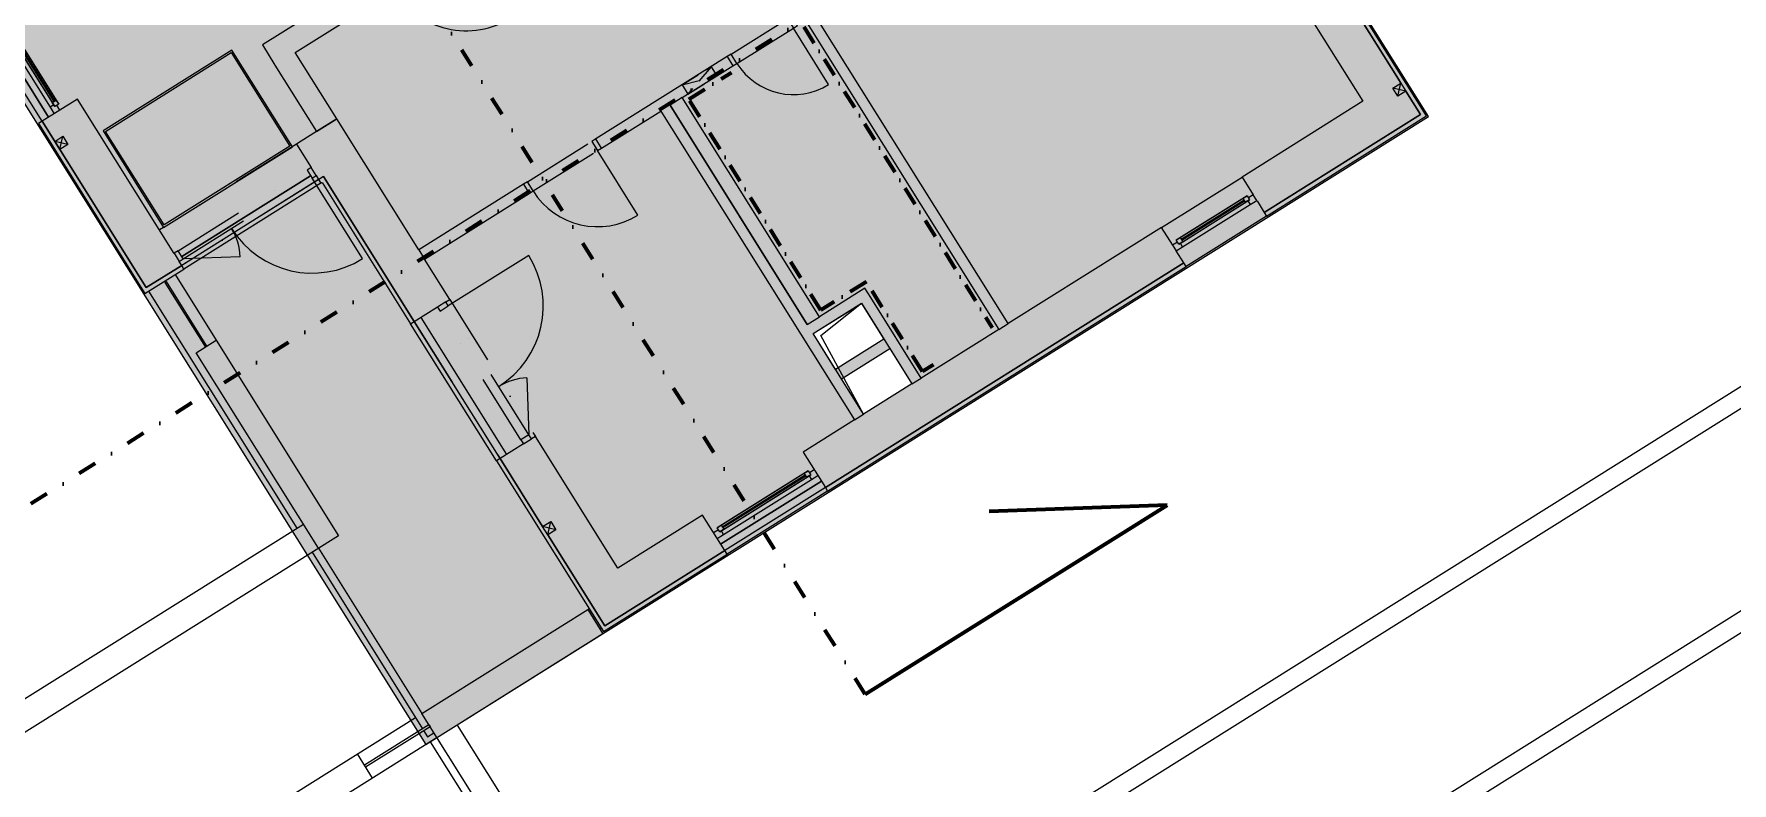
# Model space of a CAD drawing. Header units: millimetres. Extents: x -9657 to 178820, y -8645 to 72638.
# Drawn here: x 95927 to 113796, y 15953 to 23833 of the extents above; entities that cross this region are included whole.
import ezdxf

# ---------------------------------------------------------------- set-up
doc = ezdxf.new("R2010")
doc.units = ezdxf.units.MM
for name, pattern in [('HA_Dash_3mm-S1mm', [300, 200, -100]), ('HA_DashDot_2_2mm-S0_6mm', [1650, 750, -450, 0, -450]), ('HA_DashDot_4mm-S1mm', [400, 200, -100, 0, -100]), ('HA_DashDot_6mm-S2mm', [600, 200, -200, 0, -200])]:
    doc.linetypes.add(name, pattern=pattern)
for name, color, linetype, lineweight in [('A-DETL-____-THIN', 9, 'Continuous', 9), ('A-DETL-GENF-OTLN', 9, 'Continuous', 9), ('A-DOOR-____-MCUT', 9, 'Continuous', 9), ('A-DOOR-____-OTLN', 9, 'Continuous', 9), ('A-DOOR-FRAM-MCUT', 9, 'Continuous', 9), ('A-FLOR-____-OTLN', 9, 'Continuous', 9), ('A-FLOR-HRAL-OTLN', 9, 'Continuous', 9), ('A-GENM-____-MCUT', 9, 'Continuous', 25), ('A-GENM-____-OTLN', 9, 'Continuous', 9), ('A-GLAZ-____-MCUT', 9, 'Continuous', 5), ('A-GLAZ-____-OTLN', 9, 'Continuous', 5), ('A-WALL-____-MCUT', 9, 'Continuous', 25), ('A-WALL-____-OTLN', 9, 'Continuous', 9), ('G-____-____-SYMB', 9, 'Continuous', 5), ('I-WALL-____-MCUT', 9, 'Continuous', 25), ('M-HVAC-DUCT-OTLN', 9, 'Continuous', 9)]:
    doc.layers.add(name, color=color, linetype=linetype, lineweight=lineweight)

# ---------------------------------------------------------------- blocks, each defined once
blk = doc.blocks.new('HA_DR_Single_Swing_Solid - In_BJ_900x2100_Vstup-2040226-schema rezu D_130_5300')
at = {"layer": 'A-DOOR-____-MCUT', "linetype": 'HA_DashDot_2_2mm-S0_6mm'}
for p, q in [((-450, 125), (450, 125)), ((-450, -125), (450, -125))]:
    blk.add_line(p, q, dxfattribs=at)
at = {"layer": 'A-DOOR-____-OTLN'}
for p, q in [((-500, 125), (500, 125)), ((-500, -125), (500, -125))]:
    blk.add_line(p, q, dxfattribs=at)
at = {"layer": 'A-DOOR-____-OTLN', "lineweight": 5}
blk.add_line((450, -1025), (450, -125), dxfattribs=at)
blk.add_arc((450, -125), 900, 180, 270, dxfattribs=at)
at = {"layer": 'A-DOOR-FRAM-MCUT'}
for p, q in [((-450, 125), (-500, 125)), ((-500, 125), (-500, -125)), ((-450, -125), (-450, 125)), ((500, 125), (450, 125)), ((450, 125), (450, -125)), ((500, -125), (500, 125)), ((-500, -125), (-450, -125)), ((450, -125), (500, -125))]:
    blk.add_line(p, q, dxfattribs=at)
blk = doc.blocks.new('HA_WD_SinglePanel - 1250x2400-1662821-schema rezu D_130_5300')
at = {"layer": 'A-GLAZ-____-MCUT'}
for p, q in [((-545, 70), (-625, 70)), ((-625, 0), (-565, 0)), ((-565, -25), (-565, 25)), ((-565, 25), (-515, 25)), ((-545, 25), (-545, 70)), ((-515, 25), (-515, -25)), ((515, 5), (-515, 5)), ((515, -25), (515, 25)), ((515, 25), (565, 25)), ((625, 70), (545, 70)), ((545, 70), (545, 25)), ((565, 25), (565, -25)), ((565, 0), (625, 0)), ((-515, -25), (-565, -25)), ((515, -5), (-515, -5)), ((565, -25), (515, -25))]:
    blk.add_line(p, q, dxfattribs=at)
at = {"layer": 'A-GLAZ-____-OTLN'}
for p, q in [((565, 25), (-565, 25)), ((-565, -25), (-565, 25)), ((545, 70), (-545, 70)), ((515, 25), (-515, 25)), ((565, 25), (565, -25)), ((-565, -25), (565, -25)), ((515, -25), (-515, -25))]:
    blk.add_line(p, q, dxfattribs=at)
blk = doc.blocks.new('HA_WD_SinglePanel - 1000x1500-1662820-schema rezu D_130_5300')
at = {"layer": 'A-GLAZ-____-MCUT'}
for p, q in [((-500, 70), (-500, 0)), ((-420, 70), (-500, 70)), ((-500, 0), (-440, 0)), ((-440, -25), (-440, 25)), ((-440, 25), (-390, 25)), ((-420, 25), (-420, 70)), ((-390, 25), (-390, -25)), ((390, 5), (-390, 5)), ((390, -25), (390, 25)), ((390, 25), (440, 25)), ((500, 70), (420, 70)), ((420, 70), (420, 25)), ((440, 25), (440, -25)), ((440, 0), (500, 0)), ((500, 0), (500, 70)), ((-390, -25), (-440, -25)), ((390, -5), (-390, -5)), ((440, -25), (390, -25))]:
    blk.add_line(p, q, dxfattribs=at)
at = {"layer": 'A-GLAZ-____-OTLN'}
for p, q in [((440, 25), (-440, 25)), ((-440, -25), (-440, 25)), ((420, 70), (-420, 70)), ((390, 25), (-390, 25)), ((440, 25), (440, -25)), ((-440, -25), (440, -25)), ((390, -25), (-390, -25))]:
    blk.add_line(p, q, dxfattribs=at)
blk = doc.blocks.new('HA_WD_SinglePanel - 1000x2400-1662822-schema rezu D_130_5300')
at = {"layer": 'A-GLAZ-____-MCUT'}
for p, q in [((-420, 70), (-500, 70)), ((-500, 0), (-440, 0)), ((-440, -25), (-440, 25)), ((-440, 25), (-390, 25)), ((-420, 25), (-420, 70)), ((-390, 25), (-390, -25)), ((390, 5), (-390, 5)), ((390, -25), (390, 25)), ((390, 25), (440, 25)), ((500, 70), (420, 70)), ((420, 70), (420, 25)), ((440, 25), (440, -25)), ((440, 0), (500, 0)), ((-390, -25), (-440, -25)), ((390, -5), (-390, -5)), ((440, -25), (390, -25))]:
    blk.add_line(p, q, dxfattribs=at)
at = {"layer": 'A-GLAZ-____-OTLN'}
for p, q in [((440, 25), (-440, 25)), ((-440, -25), (-440, 25)), ((420, 70), (-420, 70)), ((390, 25), (-390, 25)), ((440, 25), (440, -25)), ((-440, -25), (440, -25)), ((390, -25), (-390, -25))]:
    blk.add_line(p, q, dxfattribs=at)
blk = doc.blocks.new('HA_GM_Shaft_Rectangle - Default-2056015-schema rezu D_130_5300')
at = {"layer": 'A-DETL-GENF-OTLN'}
for p, q in [((60, -60), (600, 0)), ((0, -1000), (60, -60))]:
    blk.add_line(p, q, dxfattribs=at)
at = {"layer": 'A-GENM-____-OTLN'}
for p, q in [((0, -1000), (0, 0)), ((0, 0), (600, 0)), ((600, 0), (600, -1000)), ((600, -1000), (0, -1000))]:
    blk.add_line(p, q, dxfattribs=at)
blk = doc.blocks.new('HA_DR_Double_Swing_Solid_FrameButt - In_FAS_1600x2350_1000-1958729-schema rezu D_130_5300')
at = {"layer": 'A-DOOR-____-MCUT', "linetype": 'HA_DashDot_2_2mm-S0_6mm'}
for p, q in [((-800, -70), (800, -70)), ((-800, -170), (800, -170))]:
    blk.add_line(p, q, dxfattribs=at)
at = {"layer": 'A-DOOR-____-OTLN', "linetype": 'HA_DashDot_2_2mm-S0_6mm'}
for p, q in [((850, 220), (-850, 220)), ((850, -220), (-850, -220))]:
    blk.add_line(p, q, dxfattribs=at)
at = {"layer": 'A-DOOR-____-OTLN', "lineweight": 5}
for p, q in [((-280, -470), (-800, -170)), ((800, -1170), (800, -170))]:
    blk.add_line(p, q, dxfattribs=at)
for centre, radius, start, end in [((-800, -170), 600, 330, 360), ((800, -170), 1000, 180, 270)]:
    blk.add_arc(centre, radius, start, end, dxfattribs=at)
at = {"layer": 'A-DOOR-FRAM-MCUT'}
for p, q in [((-800, -70), (-850, -70)), ((-850, -70), (-850, -170)), ((-850, -170), (-800, -170)), ((-800, -170), (-800, -70)), ((850, -70), (800, -70)), ((800, -70), (800, -170)), ((800, -170), (850, -170)), ((850, -170), (850, -70))]:
    blk.add_line(p, q, dxfattribs=at)
blk = doc.blocks.new('HA_DR_Single_Swing_Solid - In_BJ_800x2100-2040331-schema rezu D_130_5300')
at = {"layer": 'A-DOOR-____-MCUT', "linetype": 'HA_DashDot_2_2mm-S0_6mm'}
for p, q in [((-400, 57.5), (400, 57.5)), ((-400, -57.5), (400, -57.5))]:
    blk.add_line(p, q, dxfattribs=at)
at = {"layer": 'A-DOOR-____-OTLN', "lineweight": 5}
blk.add_line((400, -857.5), (400, -57.5), dxfattribs=at)
blk.add_arc((400, -57.5), 800, 180, 270, dxfattribs=at)
at = {"layer": 'A-DOOR-FRAM-MCUT'}
for p, q in [((-400, 57.5), (-450, 57.5)), ((-450, 57.5), (-450, -57.5)), ((-400, -57.5), (-400, 57.5)), ((450, 57.5), (400, 57.5)), ((400, 57.5), (400, -57.5)), ((450, -57.5), (450, 57.5)), ((-450, -57.5), (-400, -57.5)), ((400, -57.5), (450, -57.5))]:
    blk.add_line(p, q, dxfattribs=at)
blk = doc.blocks.new('HA_DR_Single_Swing_Solid - In_BJ_700x2100-2040353-schema rezu D_130_5300')
at = {"layer": 'A-DOOR-____-MCUT', "linetype": 'HA_DashDot_2_2mm-S0_6mm'}
for p, q in [((-350, 57.5), (350, 57.5)), ((-350, -57.5), (350, -57.5))]:
    blk.add_line(p, q, dxfattribs=at)
at = {"layer": 'A-DOOR-____-OTLN', "lineweight": 5}
blk.add_line((350, -757.5), (350, -57.5), dxfattribs=at)
blk.add_arc((350, -57.5), 700, 180, 270, dxfattribs=at)
at = {"layer": 'A-DOOR-FRAM-MCUT'}
for p, q in [((-350, 57.5), (-400, 57.5)), ((-400, 57.5), (-400, -57.5)), ((-350, -57.5), (-350, 57.5)), ((400, 57.5), (350, 57.5)), ((350, 57.5), (350, -57.5)), ((400, -57.5), (400, 57.5)), ((-400, -57.5), (-350, -57.5)), ((350, -57.5), (400, -57.5))]:
    blk.add_line(p, q, dxfattribs=at)
blk = doc.blocks.new('HA_GM_Tiling_LineBased - Generic Tiles-1684292-schema rezu D_130_5300')
at = {"layer": 'A-GENM-____-OTLN', "linetype": 'HA_DashDot_4mm-S1mm', "lineweight": 80}
blk.add_line((50, -50), (3785, -50), dxfattribs=at)
blk = doc.blocks.new('HA_GM_Tiling_LineBased - Generic Tiles-1684455-schema rezu D_130_5300')
at = {"layer": 'A-GENM-____-OTLN', "linetype": 'HA_DashDot_4mm-S1mm', "lineweight": 80}
blk.add_line((50, -50), (185, -50), dxfattribs=at)
blk = doc.blocks.new('HA_GM_Tiling_LineBased - Generic Tiles-1684803-schema rezu D_130_5300')
at = {"layer": 'A-GENM-____-OTLN', "linetype": 'HA_DashDot_4mm-S1mm', "lineweight": 80}
blk.add_line((50, -50), (1165, -50), dxfattribs=at)
blk = doc.blocks.new('HA_GM_Tiling_LineBased - Generic Tiles-1981167-schema rezu D_130_5300')
at = {"layer": 'A-GENM-____-OTLN', "linetype": 'HA_DashDot_4mm-S1mm', "lineweight": 80}
blk.add_line((-50, -50), (515, -50), dxfattribs=at)
blk = doc.blocks.new('HA_GM_Tiling_LineBased - Generic Tiles-1684680-schema rezu D_130_5300')
at = {"layer": 'A-GENM-____-OTLN', "linetype": 'HA_DashDot_4mm-S1mm', "lineweight": 80}
blk.add_line((50, -50), (2670, -50), dxfattribs=at)
blk = doc.blocks.new('HA_GM_Tiling_LineBased - Generic Tiles-1981168-schema rezu D_130_5300')
at = {"layer": 'A-GENM-____-OTLN', "linetype": 'HA_DashDot_4mm-S1mm', "lineweight": 80}
blk.add_line((50, -50), (580, -50), dxfattribs=at)
blk = doc.blocks.new('Cistici zona_ram - Cistici zona_ram-1710819-schema rezu D_130_5300')
at = {"layer": 'A-GENM-____-OTLN'}
for p, q in [((-29010, -3652), (-30210, -3652)), ((-30210, -3652), (-30210, -5252)), ((-30190, -5232), (-30190, -3672)), ((-30190, -3672), (-29030, -3672)), ((-29030, -3672), (-29030, -5232)), ((-29010, -5252), (-29010, -3652)), ((-30210, -5252), (-29010, -5252)), ((-29030, -5232), (-30190, -5232))]:
    blk.add_line(p, q, dxfattribs=at)
blk = doc.blocks.new('HA_GM_Opening_Rectangle_WallBased - Default-1969288-schema rezu D_130_5300')
at = {"layer": 'A-GENM-____-MCUT', "linetype": 'HA_Dash_3mm-S1mm'}
for p, q in [((305, 57.5), (-55, -57.5)), ((-55, 57.5), (305, -57.5)), ((-55, 57.5), (-55, -57.5)), ((-55, 57.5), (305, 57.5)), ((305, 57.5), (305, -57.5)), ((-55, -57.5), (305, -57.5))]:
    blk.add_line(p, q, dxfattribs=at)
blk = doc.blocks.new('185-01_OBJEKT C_Central_rvt-3-schema rezu D_130_5300')
at = {"layer": 'A-FLOR-____-OTLN'}
for p, q in [((-21591, 23805), (-21060, 22957)), ((-19659, 21492), (-18303, 22342)), ((-18218, 22301), (-19659, 21398)), ((-20008, 21126), (-18447, 18634)), ((-16309, 19366), (-17212, 20807)), ((-17144, 20849), (-16242, 19409)), ((-13988, 18466), (-12928, 19130)), ((-18287, 18380), (-17125, 16524)), ((-15259, 17576), (-15246, 17584)), ((-17114, 16507), (-17072, 16440)), ((-17072, 16440), (-17005, 16482))]:
    blk.add_line(p, q, dxfattribs=at)
at = {"layer": 'A-WALL-____-MCUT', "lineweight": 9}
for p, q in [((-6856, 23358), (-7812, 24883)), ((-7812, 24883), (-6856, 23358)), ((-6830, 23315), (-6856, 23358)), ((-6856, 23358), (-6830, 23315)), ((-6623, 22985), (-6777, 23231)), ((-6777, 23231), (-6623, 22985)), ((-14392, 23163), (-14519, 23083)), ((-13076, 20778), (-14519, 23083)), ((-14519, 23083), (-13076, 20778)), ((-21128, 22915), (-20032, 21165)), ((-20032, 21165), (-21128, 22915)), ((-18028, 22939), (-18240, 22806)), ((-18240, 22806), (-18028, 22939)), ((-8267, 21955), (-6623, 22985)), ((-6623, 22985), (-8267, 21955)), ((-18218, 22301), (-18205, 22308)), ((-18205, 22308), (-18218, 22301)), ((-18167, 22332), (-18205, 22308)), ((-18167, 22332), (-17212, 20807)), ((-17212, 20807), (-18167, 22332)), ((-17165, 21562), (-17104, 21464)), ((-20032, 21165), (-19659, 21398)), ((-19659, 21398), (-20032, 21165)), ((-12886, 19062), (-9114, 21424)), ((-9114, 21424), (-12886, 19062)), ((-13076, 20778), (-12948, 20858)), ((-11060, 20725), (-10963, 20786)), ((-11975, 20152), (-11878, 20213)), ((-12581, 19772), (-12484, 19833)), ((-16309, 19366), (-15861, 18650)), ((-15861, 18650), (-16309, 19366)), ((-15808, 18565), (-15441, 17981)), ((-15441, 17981), (-15808, 18565)), ((-15208, 17608), (-13945, 18399)), ((-13945, 18399), (-15208, 17608)), ((-15441, 17981), (-15208, 17608)), ((-15208, 17608), (-15441, 17981))]:
    blk.add_line(p, q, dxfattribs=at)
at = {"layer": 'A-WALL-____-MCUT'}
for p, q in [((-6585, 23009), (-7774, 24907)), ((-8185, 24650), (-7229, 23124)), ((-20755, 23148), (-21128, 22915)), ((-19738, 21525), (-20755, 23148)), ((-7229, 23124), (-8501, 22328)), ((-21128, 22915), (-21166, 22891)), ((-21166, 22891), (-20070, 21141)), ((-17165, 21562), (-18028, 22939)), ((-8243, 21917), (-6561, 22971)), ((-6561, 22971), (-6585, 23009)), ((-18401, 22705), (-18452, 22673)), ((-18240, 22806), (-18401, 22705)), ((-18452, 22673), (-18298, 22428)), ((-18245, 22343), (-18218, 22301)), ((-18218, 22301), (-18194, 22262)), ((-18194, 22262), (-18181, 22270)), ((-18181, 22270), (-17250, 20783)), ((-8501, 22328), (-8384, 22142)), ((-8343, 22076), (-8267, 21955)), ((-8267, 21955), (-8243, 21917)), ((-9348, 21797), (-10963, 20786)), ((-9231, 21611), (-9348, 21797)), ((-16839, 21040), (-17104, 21464)), ((-9114, 21424), (-9194, 21551)), ((-20046, 21103), (-19635, 21360)), ((-19659, 21398), (-19685, 21440)), ((-19635, 21360), (-19659, 21398)), ((-12862, 19024), (-9091, 21386)), ((-9091, 21386), (-9114, 21424)), ((-20070, 21141), (-20046, 21103)), ((-17212, 20807), (-16966, 20961)), ((-16881, 21014), (-16839, 21040)), ((-17250, 20783), (-17212, 20807)), ((-11060, 20725), (-11878, 20213)), ((-11975, 20152), (-12484, 19833)), ((-12581, 19772), (-13119, 19435)), ((-16064, 19520), (-16309, 19366)), ((-15936, 19600), (-15979, 19573)), ((-15069, 18214), (-15936, 19600)), ((-16309, 19366), (-16347, 19342)), ((-16347, 19342), (-15246, 17584)), ((-13119, 19435), (-12886, 19062)), ((-12886, 19062), (-12862, 19024)), ((-14179, 18771), (-15069, 18214)), ((-13945, 18399), (-14179, 18771)), ((-15222, 17546), (-13921, 18360)), ((-13921, 18360), (-13945, 18399)), ((-15246, 17584), (-15222, 17546))]:
    blk.add_line(p, q, dxfattribs=at)
at = {"layer": 'A-WALL-____-OTLN'}
for p, q in [((-21060, 22957), (-21591, 23805)), ((-21128, 22915), (-21659, 23762)), ((-18303, 22342), (-19659, 21492)), ((-18194, 22262), (-19635, 21360)), ((-9348, 21797), (-8501, 22328)), ((-8243, 21917), (-9091, 21386)), ((-16347, 19342), (-17250, 20783)), ((-17144, 20849), (-16242, 19409)), ((-12928, 19130), (-13988, 18466)), ((-12862, 19024), (-13921, 18360))]:
    blk.add_line(p, q, dxfattribs=at)
at = {"layer": 'I-WALL-____-MCUT'}
for p, q in [((-17954, 24253), (-18810, 23717)), ((-18466, 23638), (-17470, 24262)), ((-10963, 20786), (-13147, 24273)), ((-13096, 23975), (-11060, 20725)), ((-18810, 23717), (-18678, 23505)), ((-18028, 22939), (-18466, 23638)), ((-13919, 23595), (-15301, 22729)), ((-18678, 23505), (-18240, 22806)), ((-14392, 23163), (-13858, 23497)), ((-12948, 20858), (-14392, 23163)), ((-15240, 22632), (-14617, 23022)), ((-14617, 23022), (-12581, 19772)), ((-16064, 22252), (-17165, 21562)), ((-17104, 21464), (-16003, 22154)), ((-12470, 21158), (-12948, 20858)), ((-12409, 21060), (-12470, 21158)), ((-13015, 20681), (-12506, 20999)), ((-12506, 20999), (-12270, 20622)), ((-11878, 20213), (-12409, 21060)), ((-12778, 20303), (-13015, 20681)), ((-12270, 20622), (-12778, 20303)), ((-12717, 20206), (-12209, 20525)), ((-12209, 20525), (-11975, 20152)), ((-12484, 19833), (-12717, 20206))]:
    blk.add_line(p, q, dxfattribs=at)
at = {"layer": 'M-HVAC-DUCT-OTLN', "lineweight": 5}
for p, q in [((-6914, 23263), (-6830, 23316)), ((-6777, 23231), (-6914, 23263)), ((-6861, 23178), (-6914, 23263)), ((-6861, 23178), (-6830, 23316)), ((-6777, 23231), (-6861, 23178)), ((-6830, 23316), (-6777, 23231)), ((-20993, 22703), (-20909, 22756)), ((-20993, 22703), (-20909, 22756)), ((-20856, 22671), (-20993, 22703)), ((-20940, 22618), (-20993, 22703)), ((-20856, 22671), (-20993, 22703)), ((-20940, 22618), (-20993, 22703)), ((-20940, 22618), (-20909, 22756)), ((-20940, 22618), (-20909, 22756)), ((-20909, 22756), (-20856, 22671)), ((-20909, 22756), (-20856, 22671)), ((-20856, 22671), (-20940, 22618)), ((-20856, 22671), (-20940, 22618)), ((-15861, 18650), (-15776, 18703)), ((-15723, 18618), (-15861, 18650)), ((-15808, 18565), (-15861, 18650)), ((-15808, 18565), (-15776, 18703)), ((-15723, 18618), (-15808, 18565)), ((-15776, 18703), (-15723, 18618))]:
    blk.add_line(p, q, dxfattribs=at)
at = {"layer": 'A-DOOR-____-OTLN', "color": 50, "lineweight": 9}
for name, p, rotation in [('HA_DR_Single_Swing_Solid - In_BJ_900x2100_Vstup-2040226-schema rezu D_130_5300', (-17113, 24633), 32.06124947745557), ('HA_DR_Single_Swing_Solid - In_BJ_700x2100-2040353-schema rezu D_130_5300', (-13550, 23758), 32.06124947745555), ('HA_DR_Single_Swing_Solid - In_BJ_800x2100-2040331-schema rezu D_130_5300', (-15652, 22442), 32.06124947745555), ('HA_DR_Double_Swing_Solid_FrameButt - In_FAS_1600x2350_1000-1958729-schema rezu D_130_5300', (-19055, 22036), 32.06124947745568), ('HA_DR_Double_Swing_Solid_FrameButt - In_FAS_1600x2350_1000-1958729-schema rezu D_130_5300', (-16574, 20203), 122.0612494774554)]:
    blk.add_blockref(name, p, dxfattribs=dict(at, rotation=rotation))
at = {"layer": 'A-GENM-____-OTLN', "color": 50, "lineweight": 9}
for name, p, rotation in [('HA_GM_Tiling_LineBased - Generic Tiles-1684292-schema rezu D_130_5300', (-13096, 23975), 302.0612494774557), ('Cistici zona_ram - Cistici zona_ram-1710819-schema rezu D_130_5300', (0, 0), 302.0612494774558), ('HA_GM_Opening_Rectangle_WallBased - Default-1969288-schema rezu D_130_5300', (-14317, 23278), 32.06124947745555), ('HA_GM_Tiling_LineBased - Generic Tiles-1981168-schema rezu D_130_5300', (-14392, 23163), 32.06124947745583), ('HA_GM_Tiling_LineBased - Generic Tiles-1684680-schema rezu D_130_5300', (-12948, 20858), 122.0612494774557), ('HA_GM_Tiling_LineBased - Generic Tiles-1981167-schema rezu D_130_5300', (-12470, 21158), 212.0612494774558), ('HA_GM_Tiling_LineBased - Generic Tiles-1684803-schema rezu D_130_5300', (-11878, 20213), 122.0612494774557), ('HA_GM_Shaft_Rectangle - Default-2056015-schema rezu D_130_5300', (-13015, 20681), 32.06124947745543), ('HA_GM_Shaft_Rectangle - Default-2056015-schema rezu D_130_5300', (-13015, 20681), 32.06124947745543), ('HA_GM_Tiling_LineBased - Generic Tiles-1684455-schema rezu D_130_5300', (-11679, 20337), 212.0612494774558)]:
    blk.add_blockref(name, p, dxfattribs=dict(at, rotation=rotation))
at = {"layer": 'A-GLAZ-____-OTLN', "color": 50, "lineweight": 9}
for name, p, rotation in [('HA_WD_SinglePanel - 1000x2400-1662822-schema rezu D_130_5300', (-21207, 23455), 122.0612494774554), ('HA_WD_SinglePanel - 1000x1500-1662820-schema rezu D_130_5300', (-8808, 21876), 212.0612494774558), ('HA_WD_SinglePanel - 1250x2400-1662821-schema rezu D_130_5300', (-13532, 18917), 212.0612494774558)]:
    blk.add_blockref(name, p, dxfattribs=dict(at, rotation=rotation))
blk = doc.blocks.new('Railing - Railing-1834831-schema rezu D_130_5300')
at = {"layer": 'A-FLOR-HRAL-OTLN'}
for p, q in [((-17057, 16566), (-17735, 16141)), ((-17724, 16124), (-17046, 16549)), ((-17057, 16566), (-17046, 16549)), ((-17724, 16124), (-17735, 16141))]:
    blk.add_line(p, q, dxfattribs=at)
blk = doc.blocks.new('Railing - Railing-1835190-schema rezu D_130_5300')
at = {"layer": 'A-FLOR-HRAL-OTLN'}
for p, q in [((-19835, 21217), (-19818, 21228)), ((-19835, 21217), (-19410, 20539)), ((-19393, 20550), (-19818, 21228)), ((-19393, 20550), (-19410, 20539))]:
    blk.add_line(p, q, dxfattribs=at)
blk = doc.blocks.new('Section - Detail Number-933961-schema rezu D_130_5300')
at = {"layer": 'G-____-____-SYMB', "lineweight": 100}
for p, q in [((0, 5), (1.25, 2.835)), ((0, 0), (0, 5))]:
    blk.add_line(p, q, dxfattribs=at)

msp = doc.modelspace()

# ---------------------------------------------------------------- hatches: boundary and pattern name
at = {"layer": 'A-DETL-GENF-OTLN'}
h = msp.add_hatch(color=255, dxfattribs=at)
h.paths.add_polyline_path([(100049.9, 16357.2), (110598.1, 22970.7), (104846.9, 32152.6), (106033.4, 32895.8), (104205.2, 35803.9), (103023.5, 35063.7), (100549.9, 39013), (101736.3, 39756.1), (99892.3, 42689.7), (88162.4, 35336), (100021.8, 16402)])
h.paths.add_polyline_path([(104657.5, 19833.1), (104423.9, 20206), (104932.4, 20524.5), (105166, 20151.6), (104949.3, 20015.9)])
h.paths.add_polyline_path([(104362.9, 20303.5), (104130.8, 20683.2), (104635.2, 20999.1), (104871.4, 20622), (104383, 20316.1)])
h.paths.add_polyline_path([(101272.1, 24437.5), (101237.1, 24493.3), (101745.6, 24811.8), (101780.5, 24756), (101338.4, 24479.1)])
h.paths.add_polyline_path([(101176.1, 24590.7), (100939.8, 24967.9), (101448.3, 25286.4), (101684.6, 24909.2), (101205.7, 24609.3)])
h.paths.add_polyline_path([(97188.5, 26087.3), (96540.9, 27121.2), (97151.1, 27503.4), (97794.1, 26466.6), (97251.4, 26126.7)])
h.paths.add_polyline_path([(95383.4, 29835.8), (93583.9, 32708.7), (93804.2, 32846.8), (95602.6, 29973.1), (95429.4, 29864.6)])
h.paths.add_polyline_path([(97436.4, 30561.2), (97250.6, 30857.9), (97759.1, 31176.3), (97944.9, 30879.7), (97497.4, 30599.5)])
h.paths.add_polyline_path([(97117.9, 31069.7), (96932.1, 31366.3), (97525.3, 31737.9), (97711.1, 31441.3), (97137.9, 31082.2)])
h.paths.add_polyline_path([(96871.1, 31463.8), (96640.2, 31832.5), (97233.4, 32204), (97464.3, 31835.4), (96928.2, 31499.6)])
h.paths.add_polyline_path([(94158.8, 35558.6), (93973, 35855.2), (94528.1, 36202.9), (94713.9, 35906.3), (94632.1, 35855)])

# ---------------------------------------------------------------- linework, layer by layer
at = {"layer": 'A-DETL-____-THIN'}
for p, q in [((88159.4, 35340.7), (100049.9, 16357.2)), ((110601, 22965.9), (104846.9, 32152.6)), ((100049.9, 16357.2), (110601, 22965.9))]:
    msp.add_line(p, q, dxfattribs=at)
at = {"layer": 'A-FLOR-____-OTLN'}
for p, q in [((98923.1, 22300.5), (97482.4, 21398.1)), ((97413.1, 21301.6), (97845.7, 20610.9)), ((100831.9, 19366.2), (99929.5, 20806.9)), ((104255.9, 19061.5), (103196.6, 18397.8)), ((98921.8, 18422), (100010, 16684.7)), ((101755.8, 17778.2), (101768.5, 17786.1)), ((101895.8, 17582.8), (101883.1, 17574.9))]:
    msp.add_line(p, q, dxfattribs=at)
at = {"layer": 'A-WALL-____-OTLN'}
for p, q in [((102583.8, 13046.4), (117007.9, 22081.1)), ((117114.1, 21911.6), (102689.9, 12876.9)), ((97633.8, 20478.2), (97845.7, 20610.9)), ((97845.7, 20610.9), (99133.6, 18554.7)), ((98921.8, 18422), (97633.8, 20478.2)), ((103645.4, 11351.5), (118281.4, 20518.8)), ((118175.7, 20216.6), (106391.5, 12835.5)), ((95800.5, 16820.9), (98762.5, 18676.2)), ((99133.6, 18554.7), (95701.5, 16405)), ((100010, 16684.7), (101755.8, 17778.2)), ((101755.8, 17778.2), (101915, 17523.9)), ((101915, 17523.9), (100381.1, 16563.1)), ((96762.8, 14650.8), (99942.2, 16642.2)), ((103566.3, 11006.9), (100010, 16684.7)), ((100381.1, 16563.1), (102583.8, 13046.4)), ((100169.2, 16430.4), (97172.4, 14553.4)), ((103540.9, 10896.6), (100101.4, 16387.9)), ((99491.2, 16005.8), (99332, 16260))]:
    msp.add_line(p, q, dxfattribs=at)
at = {"layer": 'G-____-____-SYMB', "linetype": 'HA_DashDot_6mm-S2mm', "lineweight": 100}
for p, q in [((104675.6, 16886.2), (88220.6, 43157.2)), ((104709.5, 24410.8), (91822.5, 16338.9))]:
    msp.add_line(p, q, dxfattribs=at)

# ---------------------------------------------------------------- block references
at = {"lineweight": 5}
msp.add_blockref('185-01_OBJEKT C_Central_rvt-3-schema rezu D_130_5300', (117141.2, 0), dxfattribs=at)
at = {"layer": 'A-FLOR-HRAL-OTLN'}
for name in ['Railing - Railing-1835190-schema rezu D_130_5300', 'Railing - Railing-1834831-schema rezu D_130_5300']:
    msp.add_blockref(name, (117141.2, 0), dxfattribs=at)
at = {"layer": 'G-____-____-SYMB', "lineweight": 100, "extrusion": (0, 0, -1), "xscale": 749.9999999999994, "yscale": 749.9999999999994, "zscale": 749.9999999999994, "rotation": 57.93875052254428}
msp.add_blockref('Section - Detail Number-933961-schema rezu D_130_5300', (-104675.6, 16886.2), dxfattribs=at)

doc.saveas('drawing.dxf')
